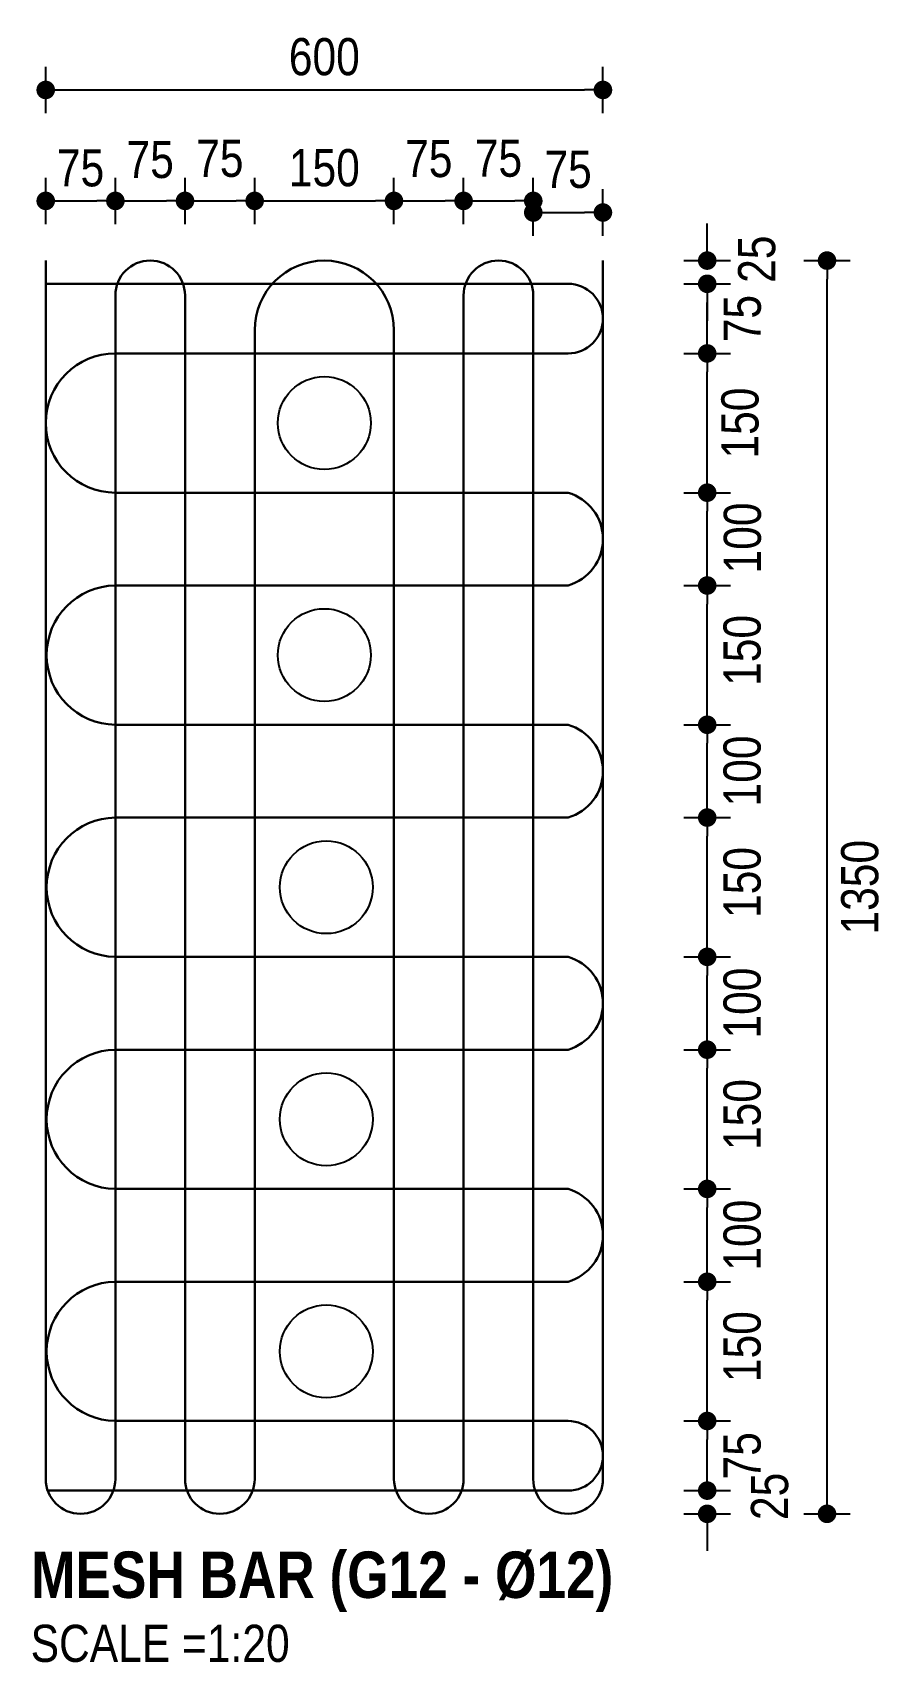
# Model space of a CAD drawing. Header units: millimetres. Extents: x -899 to 143471, y -7850 to 22336.
# Drawn here: x 130530 to 131447, y 1312 to 3067 of the extents above; entities that cross this region are included whole.
import ezdxf

# ---------------------------------------------------------------- set-up
doc = ezdxf.new("R2010")
doc.units = ezdxf.units.MM
doc.header["$PDMODE"] = 3
for name, color, linetype, lineweight in [('Dimension', 3, 'Continuous', 9), ('Dimension @ 20', 3, 'Continuous', 9), ('Re-bar', 1, 'Continuous', 30), ('Text_Normal @ 20', 7, 'Continuous', 25), ('Text_Title @ 20', 1, 'Continuous', 20)]:
    doc.layers.add(name, color=color, linetype=linetype, lineweight=lineweight)
doc.styles.add('SWIS_B_T', font='swisscb.ttf', dxfattribs={"height": 2.5})
doc.styles.add('SWIS_R_N', font='swissc.ttf', dxfattribs={"height": 2})
doc.dimstyles.new('Dot_Anno', dxfattribs={"dimtxt": 2, "dimasz": 1, "dimexe": 1.25, "dimexo": 0.75, "dimgap": 0.75, "dimtad": 2, "dimdec": 0, "dimzin": 0, "dimdsep": 46, "dimtxsty": 'SWIS_R_N', "dimblk": 'DOT', "dimcen": 0.5, "dimadec": 0, "dimazin": 0, "dimtfac": 1, "dimtdec": 0, "dimtofl": 0, "dimtmove": 0, "dimatfit": 3, "dimfxl": 1.25, "dimfxlon": 1, "dimtolj": 1, "dimtzin": 0, "dimarcsym": 0})

# ---------------------------------------------------------------- blocks, each defined once
blk = doc.blocks.new('_Dot')
at = {"color": 0, "linetype": 'ByBlock', "lineweight": -2}
blk.add_line((-0.5, 0), (-1, 0), dxfattribs=at)
at = {"color": 0, "linetype": 'ByBlock', "const_width": 0.5}
blk.add_lwpolyline([(-0.25, 0, 1), (0.25, 0, 1)], format="xyb", close=True, dxfattribs=at)
blk = doc.blocks.new('*D65')
at = {"layer": 'Defpoints', "color": 0, "transparency": 16777216}
for p in [(130618.9, 2886.2), (130543.9, 2821.9), (130618.9, 2784.4)]:
    blk.add_point(p, dxfattribs=at)
at = {"layer": 'Dimension', "color": 0, "lineweight": -2, "transparency": 16777216}
for p, q in [((130543.9, 2861.2), (130543.9, 2911.2)), ((130618.9, 2861.2), (130618.9, 2911.2)), ((130563.9, 2886.2), (130598.9, 2886.2))]:
    blk.add_line(p, q, dxfattribs=at)
at = {"layer": 'Dimension', "color": 0, "lineweight": -2, "transparency": 16777216, "xscale": 20, "yscale": 20, "zscale": 20, "rotation": 180}
blk.add_blockref('_Dot', (130543.9, 2886.2), dxfattribs=at)
at = {"layer": 'Dimension', "color": 0, "lineweight": -2, "transparency": 16777216, "xscale": 20, "yscale": 20, "zscale": 20}
blk.add_blockref('_Dot', (130618.9, 2886.2), dxfattribs=at)
at = {"layer": 'Dimension', "color": 0, "transparency": 16777216, "insert": (130581.4, 2921.6), "char_height": 40, "attachment_point": 5, "style": 'SWIS_R_N'}
blk.add_mtext('\\A1;75', dxfattribs=at)
blk = doc.blocks.new('*D58')
at = {"layer": 'Defpoints', "color": 0, "transparency": 16777216}
for p in [(130693.9, 2886.2), (130618.9, 2784.4), (130693.9, 2784.4)]:
    blk.add_point(p, dxfattribs=at)
at = {"layer": 'Dimension', "color": 0, "lineweight": -2, "transparency": 16777216}
for p, q in [((130618.9, 2861.2), (130618.9, 2911.2)), ((130693.9, 2861.2), (130693.9, 2911.2)), ((130638.9, 2886.2), (130673.9, 2886.2))]:
    blk.add_line(p, q, dxfattribs=at)
at = {"layer": 'Dimension', "color": 0, "lineweight": -2, "transparency": 16777216, "xscale": 20, "yscale": 20, "zscale": 20, "rotation": 180}
blk.add_blockref('_Dot', (130618.9, 2886.2), dxfattribs=at)
at = {"layer": 'Dimension', "color": 0, "lineweight": -2, "transparency": 16777216, "xscale": 20, "yscale": 20, "zscale": 20}
blk.add_blockref('_Dot', (130693.9, 2886.2), dxfattribs=at)
at = {"layer": 'Dimension', "color": 0, "transparency": 16777216, "insert": (130656.4, 2930.6), "char_height": 40, "attachment_point": 5, "style": 'SWIS_R_N'}
blk.add_mtext('\\A1;75', dxfattribs=at)
blk = doc.blocks.new('*D62')
at = {"layer": 'Defpoints', "color": 0, "transparency": 16777216}
for p in [(130768.9, 2886.2), (130693.9, 2784.4), (130768.9, 2746.9)]:
    blk.add_point(p, dxfattribs=at)
at = {"layer": 'Dimension', "color": 0, "lineweight": -2, "transparency": 16777216}
for p, q in [((130693.9, 2861.2), (130693.9, 2911.2)), ((130768.9, 2861.2), (130768.9, 2911.2)), ((130713.9, 2886.2), (130748.9, 2886.2))]:
    blk.add_line(p, q, dxfattribs=at)
at = {"layer": 'Dimension', "color": 0, "lineweight": -2, "transparency": 16777216, "xscale": 20, "yscale": 20, "zscale": 20, "rotation": 180}
blk.add_blockref('_Dot', (130693.9, 2886.2), dxfattribs=at)
at = {"layer": 'Dimension', "color": 0, "lineweight": -2, "transparency": 16777216, "xscale": 20, "yscale": 20, "zscale": 20}
blk.add_blockref('_Dot', (130768.9, 2886.2), dxfattribs=at)
at = {"layer": 'Dimension', "color": 0, "transparency": 16777216, "insert": (130731.4, 2931.8), "char_height": 40, "attachment_point": 5, "style": 'SWIS_R_N'}
blk.add_mtext('\\A1;75', dxfattribs=at)
blk = doc.blocks.new('*D59')
at = {"layer": 'Defpoints', "color": 0, "transparency": 16777216}
for p in [(130918.9, 2886.2), (130768.9, 2746.9), (130918.9, 2746.9)]:
    blk.add_point(p, dxfattribs=at)
at = {"layer": 'Dimension', "color": 0, "lineweight": -2, "transparency": 16777216}
for p, q in [((130768.9, 2861.2), (130768.9, 2911.2)), ((130918.9, 2861.2), (130918.9, 2911.2)), ((130788.9, 2886.2), (130898.9, 2886.2))]:
    blk.add_line(p, q, dxfattribs=at)
at = {"layer": 'Dimension', "color": 0, "lineweight": -2, "transparency": 16777216, "xscale": 20, "yscale": 20, "zscale": 20, "rotation": 180}
blk.add_blockref('_Dot', (130768.9, 2886.2), dxfattribs=at)
at = {"layer": 'Dimension', "color": 0, "lineweight": -2, "transparency": 16777216, "xscale": 20, "yscale": 20, "zscale": 20}
blk.add_blockref('_Dot', (130918.9, 2886.2), dxfattribs=at)
at = {"layer": 'Dimension', "color": 0, "transparency": 16777216, "insert": (130843.9, 2921.7), "char_height": 40, "attachment_point": 5, "style": 'SWIS_R_N'}
blk.add_mtext('\\A1;150', dxfattribs=at)
blk = doc.blocks.new('*D63')
at = {"layer": 'Defpoints', "color": 0, "transparency": 16777216}
for p in [(130993.9, 2886.2), (130993.9, 2784.4), (130918.9, 2746.9)]:
    blk.add_point(p, dxfattribs=at)
at = {"layer": 'Dimension', "color": 0, "lineweight": -2, "transparency": 16777216}
for p, q in [((130918.9, 2861.2), (130918.9, 2911.2)), ((130993.9, 2861.2), (130993.9, 2911.2)), ((130938.9, 2886.2), (130973.9, 2886.2))]:
    blk.add_line(p, q, dxfattribs=at)
at = {"layer": 'Dimension', "color": 0, "lineweight": -2, "transparency": 16777216, "xscale": 20, "yscale": 20, "zscale": 20, "rotation": 180}
blk.add_blockref('_Dot', (130918.9, 2886.2), dxfattribs=at)
at = {"layer": 'Dimension', "color": 0, "lineweight": -2, "transparency": 16777216, "xscale": 20, "yscale": 20, "zscale": 20}
blk.add_blockref('_Dot', (130993.9, 2886.2), dxfattribs=at)
at = {"layer": 'Dimension', "color": 0, "transparency": 16777216, "insert": (130956.4, 2931.6), "char_height": 40, "attachment_point": 5, "style": 'SWIS_R_N'}
blk.add_mtext('\\A1;75', dxfattribs=at)
blk = doc.blocks.new('*D60')
at = {"layer": 'Defpoints', "color": 0, "transparency": 16777216}
for p in [(131068.9, 2886.2), (130993.9, 2784.4), (131068.9, 2784.4)]:
    blk.add_point(p, dxfattribs=at)
at = {"layer": 'Dimension', "color": 0, "lineweight": -2, "transparency": 16777216}
for p, q in [((130993.9, 2861.2), (130993.9, 2911.2)), ((131068.9, 2861.2), (131068.9, 2911.2)), ((131013.9, 2886.2), (131048.9, 2886.2))]:
    blk.add_line(p, q, dxfattribs=at)
at = {"layer": 'Dimension', "color": 0, "lineweight": -2, "transparency": 16777216, "xscale": 20, "yscale": 20, "zscale": 20, "rotation": 180}
blk.add_blockref('_Dot', (130993.9, 2886.2), dxfattribs=at)
at = {"layer": 'Dimension', "color": 0, "lineweight": -2, "transparency": 16777216, "xscale": 20, "yscale": 20, "zscale": 20}
blk.add_blockref('_Dot', (131068.9, 2886.2), dxfattribs=at)
at = {"layer": 'Dimension', "color": 0, "transparency": 16777216, "insert": (131031.4, 2932), "char_height": 40, "attachment_point": 5, "style": 'SWIS_R_N'}
blk.add_mtext('\\A1;75', dxfattribs=at)
blk = doc.blocks.new('*D64')
at = {"layer": 'Defpoints', "color": 0, "transparency": 16777216}
for p in [(131143.9, 2873.7), (131143.9, 2809.4), (131068.9, 2784.4)]:
    blk.add_point(p, dxfattribs=at)
at = {"layer": 'Dimension', "color": 0, "lineweight": -2, "transparency": 16777216}
for p, q in [((131068.9, 2848.7), (131068.9, 2898.7)), ((131143.9, 2848.7), (131143.9, 2898.7)), ((131088.9, 2873.7), (131123.9, 2873.7))]:
    blk.add_line(p, q, dxfattribs=at)
at = {"layer": 'Dimension', "color": 0, "lineweight": -2, "transparency": 16777216, "xscale": 20, "yscale": 20, "zscale": 20, "rotation": 180}
blk.add_blockref('_Dot', (131068.9, 2873.7), dxfattribs=at)
at = {"layer": 'Dimension', "color": 0, "lineweight": -2, "transparency": 16777216, "xscale": 20, "yscale": 20, "zscale": 20}
blk.add_blockref('_Dot', (131143.9, 2873.7), dxfattribs=at)
at = {"layer": 'Dimension', "color": 0, "transparency": 16777216, "insert": (131106.4, 2919.9), "char_height": 40, "attachment_point": 5, "style": 'SWIS_R_N'}
blk.add_mtext('\\A1;75', dxfattribs=at)
blk = doc.blocks.new('*D61')
at = {"layer": 'Defpoints', "color": 0, "transparency": 16777216}
for p in [(131143.9, 3005.7), (131143.9, 2804.9), (130543.9, 2780.7)]:
    blk.add_point(p, dxfattribs=at)
at = {"layer": 'Dimension', "color": 0, "lineweight": -2, "transparency": 16777216}
for p, q in [((130543.9, 2980.7), (130543.9, 3030.7)), ((131143.9, 2980.7), (131143.9, 3030.7)), ((130563.9, 3005.7), (131123.9, 3005.7))]:
    blk.add_line(p, q, dxfattribs=at)
at = {"layer": 'Dimension', "color": 0, "lineweight": -2, "transparency": 16777216, "xscale": 20, "yscale": 20, "zscale": 20, "rotation": 180}
blk.add_blockref('_Dot', (130543.9, 3005.7), dxfattribs=at)
at = {"layer": 'Dimension', "color": 0, "lineweight": -2, "transparency": 16777216, "xscale": 20, "yscale": 20, "zscale": 20}
blk.add_blockref('_Dot', (131143.9, 3005.7), dxfattribs=at)
at = {"layer": 'Dimension', "color": 0, "transparency": 16777216, "insert": (130843.9, 3041.3), "char_height": 40, "attachment_point": 5, "style": 'SWIS_R_N'}
blk.add_mtext('\\A1;600', dxfattribs=at)
blk = doc.blocks.new('*D32')
at = {"layer": 'Defpoints', "color": 0, "transparency": 16777216}
for p in [(131106.4, 1496.9), (131256.2, 1496.9), (131106.4, 1471.9)]:
    blk.add_point(p, dxfattribs=at)
at = {"layer": 'Dimension', "color": 0, "lineweight": -2, "transparency": 16777216}
for p, q in [((131256.2, 1516.9), (131256.2, 1536.9)), ((131231.2, 1496.9), (131281.2, 1496.9)), ((131231.2, 1471.9), (131281.2, 1471.9)), ((131256.2, 1451.9), (131256.2, 1431.9))]:
    blk.add_line(p, q, dxfattribs=at)
at = {"layer": 'Dimension', "color": 0, "lineweight": -2, "transparency": 16777216, "xscale": 20, "yscale": 20, "zscale": 20}
for p, rotation in [((131256.2, 1496.9), 270), ((131256.2, 1471.9), 90)]:
    blk.add_blockref('_Dot', p, dxfattribs=dict(at, rotation=rotation))
at = {"layer": 'Dimension', "color": 0, "transparency": 16777216, "insert": (131323.6, 1490.7), "char_height": 40, "attachment_point": 5, "rotation": 90, "style": 'SWIS_R_N'}
blk.add_mtext('\\A1;25', dxfattribs=at)
blk = doc.blocks.new('*D56')
at = {"layer": 'Defpoints', "color": 0, "transparency": 16777216}
for p in [(131143.9, 2821.9), (131256.2, 2821.9), (131143.9, 2796.9)]:
    blk.add_point(p, dxfattribs=at)
at = {"layer": 'Dimension', "color": 0, "lineweight": -2, "transparency": 16777216}
for p, q in [((131256.2, 2841.9), (131256.2, 2861.9)), ((131231.2, 2821.9), (131281.2, 2821.9)), ((131231.2, 2796.9), (131281.2, 2796.9)), ((131256.2, 2776.9), (131256.2, 2756.9))]:
    blk.add_line(p, q, dxfattribs=at)
at = {"layer": 'Dimension', "color": 0, "lineweight": -2, "transparency": 16777216, "xscale": 20, "yscale": 20, "zscale": 20}
for p, rotation in [((131256.2, 2821.9), 270), ((131256.2, 2796.9), 90)]:
    blk.add_blockref('_Dot', p, dxfattribs=dict(at, rotation=rotation))
at = {"layer": 'Dimension', "color": 0, "transparency": 16777216, "insert": (131309.7, 2823.4), "char_height": 40, "attachment_point": 5, "rotation": 90, "style": 'SWIS_R_N'}
blk.add_mtext('\\A1;25', dxfattribs=at)
blk = doc.blocks.new('*D57')
at = {"layer": 'Defpoints', "color": 0, "transparency": 16777216}
for p in [(131143.9, 2821.9), (131385.2, 2821.9), (131106.4, 1471.9)]:
    blk.add_point(p, dxfattribs=at)
at = {"layer": 'Dimension', "color": 0, "lineweight": -2, "transparency": 16777216}
for p, q in [((131360.2, 2821.9), (131410.2, 2821.9)), ((131385.2, 1491.9), (131385.2, 2801.9)), ((131360.2, 1471.9), (131410.2, 1471.9))]:
    blk.add_line(p, q, dxfattribs=at)
at = {"layer": 'Dimension', "color": 0, "lineweight": -2, "transparency": 16777216, "xscale": 20, "yscale": 20, "zscale": 20}
for p, rotation in [((131385.2, 2821.9), 90), ((131385.2, 1471.9), 270)]:
    blk.add_blockref('_Dot', p, dxfattribs=dict(at, rotation=rotation))
at = {"layer": 'Dimension', "color": 0, "transparency": 16777216, "insert": (131420.7, 2146.9), "char_height": 40, "attachment_point": 5, "rotation": 90, "style": 'SWIS_R_N'}
blk.add_mtext('\\A1;1350', dxfattribs=at)
blk = doc.blocks.new('*D36')
at = {"layer": 'Defpoints', "color": 0, "transparency": 16777216}
for p in [(131068.9, 1571.9), (131256.2, 1571.9), (131106.4, 1496.9)]:
    blk.add_point(p, dxfattribs=at)
at = {"layer": 'Dimension', "color": 0, "lineweight": -2, "transparency": 16777216}
for p, q in [((131231.2, 1571.9), (131281.2, 1571.9)), ((131256.2, 1516.9), (131256.2, 1551.9)), ((131231.2, 1496.9), (131281.2, 1496.9))]:
    blk.add_line(p, q, dxfattribs=at)
at = {"layer": 'Dimension', "color": 0, "lineweight": -2, "transparency": 16777216, "xscale": 20, "yscale": 20, "zscale": 20}
for p, rotation in [((131256.2, 1571.9), 90), ((131256.2, 1496.9), 270)]:
    blk.add_blockref('_Dot', p, dxfattribs=dict(at, rotation=rotation))
at = {"layer": 'Dimension', "color": 0, "transparency": 16777216, "insert": (131294, 1534.4), "char_height": 40, "attachment_point": 5, "rotation": 90, "style": 'SWIS_R_N'}
blk.add_mtext('\\A1;75', dxfattribs=at)
blk = doc.blocks.new('*D66')
at = {"layer": 'Defpoints', "color": 0, "transparency": 16777216}
for p in [(131068.9, 2571.9), (131256.2, 2571.9), (131068.9, 2471.9)]:
    blk.add_point(p, dxfattribs=at)
at = {"layer": 'Dimension', "color": 0, "lineweight": -2, "transparency": 16777216}
for p, q in [((131231.2, 2571.9), (131281.2, 2571.9)), ((131256.2, 2491.9), (131256.2, 2551.9)), ((131231.2, 2471.9), (131281.2, 2471.9))]:
    blk.add_line(p, q, dxfattribs=at)
at = {"layer": 'Dimension', "color": 0, "lineweight": -2, "transparency": 16777216, "xscale": 20, "yscale": 20, "zscale": 20}
for p, rotation in [((131256.2, 2571.9), 90), ((131256.2, 2471.9), 270)]:
    blk.add_blockref('_Dot', p, dxfattribs=dict(at, rotation=rotation))
at = {"layer": 'Dimension', "color": 0, "transparency": 16777216, "insert": (131294.3, 2523.1), "char_height": 40, "attachment_point": 5, "rotation": 90, "style": 'SWIS_R_N'}
blk.add_mtext('\\A1;100', dxfattribs=at)
blk = doc.blocks.new('*D54')
at = {"layer": 'Defpoints', "color": 0, "transparency": 16777216}
for p in [(131068.9, 2721.9), (131256.2, 2721.9), (131068.9, 2571.9)]:
    blk.add_point(p, dxfattribs=at)
at = {"layer": 'Dimension', "color": 0, "lineweight": -2, "transparency": 16777216}
for p, q in [((131231.2, 2721.9), (131281.2, 2721.9)), ((131256.2, 2591.9), (131256.2, 2701.9)), ((131231.2, 2571.9), (131281.2, 2571.9))]:
    blk.add_line(p, q, dxfattribs=at)
at = {"layer": 'Dimension', "color": 0, "lineweight": -2, "transparency": 16777216, "xscale": 20, "yscale": 20, "zscale": 20}
for p, rotation in [((131256.2, 2721.9), 90), ((131256.2, 2571.9), 270)]:
    blk.add_blockref('_Dot', p, dxfattribs=dict(at, rotation=rotation))
at = {"layer": 'Dimension', "color": 0, "transparency": 16777216, "insert": (131291.7, 2646.9), "char_height": 40, "attachment_point": 5, "rotation": 90, "style": 'SWIS_R_N'}
blk.add_mtext('\\A1;150', dxfattribs=at)
blk = doc.blocks.new('*D55')
at = {"layer": 'Defpoints', "color": 0, "transparency": 16777216}
for p in [(131143.9, 2796.9), (131256.2, 2796.9), (131068.9, 2721.9)]:
    blk.add_point(p, dxfattribs=at)
at = {"layer": 'Dimension', "color": 0, "lineweight": -2, "transparency": 16777216}
for p, q in [((131231.2, 2796.9), (131281.2, 2796.9)), ((131256.2, 2741.9), (131256.2, 2776.9)), ((131231.2, 2721.9), (131281.2, 2721.9))]:
    blk.add_line(p, q, dxfattribs=at)
at = {"layer": 'Dimension', "color": 0, "lineweight": -2, "transparency": 16777216, "xscale": 20, "yscale": 20, "zscale": 20}
for p, rotation in [((131256.2, 2796.9), 90), ((131256.2, 2721.9), 270)]:
    blk.add_blockref('_Dot', p, dxfattribs=dict(at, rotation=rotation))
at = {"layer": 'Dimension', "color": 0, "transparency": 16777216, "insert": (131294.2, 2759.4), "char_height": 40, "attachment_point": 5, "rotation": 90, "style": 'SWIS_R_N'}
blk.add_mtext('\\A1;75', dxfattribs=at)
blk = doc.blocks.new('*D67')
at = {"layer": 'Defpoints', "color": 0, "transparency": 16777216}
for p in [(131068.9, 1721.9), (131256.2, 1721.9), (131106.4, 1571.9)]:
    blk.add_point(p, dxfattribs=at)
at = {"layer": 'Dimension', "color": 0, "lineweight": -2, "transparency": 16777216}
for p, q in [((131231.2, 1721.9), (131281.2, 1721.9)), ((131256.2, 1591.9), (131256.2, 1701.9)), ((131231.2, 1571.9), (131281.2, 1571.9))]:
    blk.add_line(p, q, dxfattribs=at)
at = {"layer": 'Dimension', "color": 0, "lineweight": -2, "transparency": 16777216, "xscale": 20, "yscale": 20, "zscale": 20}
for p, rotation in [((131256.2, 1721.9), 90), ((131256.2, 1571.9), 270)]:
    blk.add_blockref('_Dot', p, dxfattribs=dict(at, rotation=rotation))
at = {"layer": 'Dimension', "color": 0, "transparency": 16777216, "insert": (131294, 1652), "char_height": 40, "attachment_point": 5, "rotation": 90, "style": 'SWIS_R_N'}
blk.add_mtext('\\A1;150', dxfattribs=at)
blk = doc.blocks.new('*D68')
at = {"layer": 'Defpoints', "color": 0, "transparency": 16777216}
for p in [(131068.9, 1821.9), (131256.2, 1821.9), (131106.4, 1721.9)]:
    blk.add_point(p, dxfattribs=at)
at = {"layer": 'Dimension', "color": 0, "lineweight": -2, "transparency": 16777216}
for p, q in [((131231.2, 1821.9), (131281.2, 1821.9)), ((131256.2, 1741.9), (131256.2, 1801.9)), ((131231.2, 1721.9), (131281.2, 1721.9))]:
    blk.add_line(p, q, dxfattribs=at)
at = {"layer": 'Dimension', "color": 0, "lineweight": -2, "transparency": 16777216, "xscale": 20, "yscale": 20, "zscale": 20}
for p, rotation in [((131256.2, 1821.9), 90), ((131256.2, 1721.9), 270)]:
    blk.add_blockref('_Dot', p, dxfattribs=dict(at, rotation=rotation))
at = {"layer": 'Dimension', "color": 0, "transparency": 16777216, "insert": (131294, 1772.1), "char_height": 40, "attachment_point": 5, "rotation": 90, "style": 'SWIS_R_N'}
blk.add_mtext('\\A1;100', dxfattribs=at)
blk = doc.blocks.new('*D69')
at = {"layer": 'Defpoints', "color": 0, "transparency": 16777216}
for p in [(131068.9, 1971.9), (131256.2, 1971.9), (131106.4, 1821.9)]:
    blk.add_point(p, dxfattribs=at)
at = {"layer": 'Dimension', "color": 0, "lineweight": -2, "transparency": 16777216}
for p, q in [((131231.2, 1971.9), (131281.2, 1971.9)), ((131256.2, 1841.9), (131256.2, 1951.9)), ((131231.2, 1821.9), (131281.2, 1821.9))]:
    blk.add_line(p, q, dxfattribs=at)
at = {"layer": 'Dimension', "color": 0, "lineweight": -2, "transparency": 16777216, "xscale": 20, "yscale": 20, "zscale": 20}
for p, rotation in [((131256.2, 1971.9), 90), ((131256.2, 1821.9), 270)]:
    blk.add_blockref('_Dot', p, dxfattribs=dict(at, rotation=rotation))
at = {"layer": 'Dimension', "color": 0, "transparency": 16777216, "insert": (131294, 1902), "char_height": 40, "attachment_point": 5, "rotation": 90, "style": 'SWIS_R_N'}
blk.add_mtext('\\A1;150', dxfattribs=at)
blk = doc.blocks.new('*D70')
at = {"layer": 'Defpoints', "color": 0, "transparency": 16777216}
for p in [(131068.9, 2071.9), (131256.2, 2071.9), (131106.4, 1971.9)]:
    blk.add_point(p, dxfattribs=at)
at = {"layer": 'Dimension', "color": 0, "lineweight": -2, "transparency": 16777216}
for p, q in [((131231.2, 2071.9), (131281.2, 2071.9)), ((131256.2, 1991.9), (131256.2, 2051.9)), ((131231.2, 1971.9), (131281.2, 1971.9))]:
    blk.add_line(p, q, dxfattribs=at)
at = {"layer": 'Dimension', "color": 0, "lineweight": -2, "transparency": 16777216, "xscale": 20, "yscale": 20, "zscale": 20}
for p, rotation in [((131256.2, 2071.9), 90), ((131256.2, 1971.9), 270)]:
    blk.add_blockref('_Dot', p, dxfattribs=dict(at, rotation=rotation))
at = {"layer": 'Dimension', "color": 0, "transparency": 16777216, "insert": (131294, 2022.1), "char_height": 40, "attachment_point": 5, "rotation": 90, "style": 'SWIS_R_N'}
blk.add_mtext('\\A1;100', dxfattribs=at)
blk = doc.blocks.new('*D71')
at = {"layer": 'Defpoints', "color": 0, "transparency": 16777216}
for p in [(131068.9, 2221.9), (131256.2, 2221.9), (131106.4, 2071.9)]:
    blk.add_point(p, dxfattribs=at)
at = {"layer": 'Dimension', "color": 0, "lineweight": -2, "transparency": 16777216}
for p, q in [((131231.2, 2221.9), (131281.2, 2221.9)), ((131256.2, 2091.9), (131256.2, 2201.9)), ((131231.2, 2071.9), (131281.2, 2071.9))]:
    blk.add_line(p, q, dxfattribs=at)
at = {"layer": 'Dimension', "color": 0, "lineweight": -2, "transparency": 16777216, "xscale": 20, "yscale": 20, "zscale": 20}
for p, rotation in [((131256.2, 2221.9), 90), ((131256.2, 2071.9), 270)]:
    blk.add_blockref('_Dot', p, dxfattribs=dict(at, rotation=rotation))
at = {"layer": 'Dimension', "color": 0, "transparency": 16777216, "insert": (131294, 2152), "char_height": 40, "attachment_point": 5, "rotation": 90, "style": 'SWIS_R_N'}
blk.add_mtext('\\A1;150', dxfattribs=at)
blk = doc.blocks.new('*D72')
at = {"layer": 'Defpoints', "color": 0, "transparency": 16777216}
for p in [(131068.9, 2321.9), (131256.2, 2321.9), (131106.4, 2221.9)]:
    blk.add_point(p, dxfattribs=at)
at = {"layer": 'Dimension', "color": 0, "lineweight": -2, "transparency": 16777216}
for p, q in [((131231.2, 2321.9), (131281.2, 2321.9)), ((131256.2, 2241.9), (131256.2, 2301.9)), ((131231.2, 2221.9), (131281.2, 2221.9))]:
    blk.add_line(p, q, dxfattribs=at)
at = {"layer": 'Dimension', "color": 0, "lineweight": -2, "transparency": 16777216, "xscale": 20, "yscale": 20, "zscale": 20}
for p, rotation in [((131256.2, 2321.9), 90), ((131256.2, 2221.9), 270)]:
    blk.add_blockref('_Dot', p, dxfattribs=dict(at, rotation=rotation))
at = {"layer": 'Dimension', "color": 0, "transparency": 16777216, "insert": (131294, 2272.1), "char_height": 40, "attachment_point": 5, "rotation": 90, "style": 'SWIS_R_N'}
blk.add_mtext('\\A1;100', dxfattribs=at)
blk = doc.blocks.new('*D73')
at = {"layer": 'Defpoints', "color": 0, "transparency": 16777216}
for p in [(131068.9, 2471.9), (131256.2, 2471.9), (131106.4, 2321.9)]:
    blk.add_point(p, dxfattribs=at)
at = {"layer": 'Dimension', "color": 0, "lineweight": -2, "transparency": 16777216}
for p, q in [((131231.2, 2471.9), (131281.2, 2471.9)), ((131256.2, 2341.9), (131256.2, 2451.9)), ((131231.2, 2321.9), (131281.2, 2321.9))]:
    blk.add_line(p, q, dxfattribs=at)
at = {"layer": 'Dimension', "color": 0, "lineweight": -2, "transparency": 16777216, "xscale": 20, "yscale": 20, "zscale": 20}
for p, rotation in [((131256.2, 2471.9), 90), ((131256.2, 2321.9), 270)]:
    blk.add_blockref('_Dot', p, dxfattribs=dict(at, rotation=rotation))
at = {"layer": 'Dimension', "color": 0, "transparency": 16777216, "insert": (131294, 2402), "char_height": 40, "attachment_point": 5, "rotation": 90, "style": 'SWIS_R_N'}
blk.add_mtext('\\A1;150', dxfattribs=at)

msp = doc.modelspace()

# ---------------------------------------------------------------- linework, layer by layer
at = {"color": 7}
for centre in [(130843.9, 2646.9), (130843.9, 2396.9), (130846, 2146.9), (130846, 1896.9), (130846, 1646.9)]:
    msp.add_circle(centre, 50, dxfattribs=at)
at = {"layer": 'Re-bar'}
for points in [[(130543.9, 2821.9), (130543.9, 1509.4, 1), (130618.9, 1509.4), (130618.9, 2784.4, -1), (130693.9, 2784.4), (130693.9, 1509.4, 1), (130768.9, 1509.4), (130768.9, 2746.9, -1), (130918.9, 2746.9), (130918.9, 1509.4, 1), (130993.9, 1509.4), (130993.9, 2784.4, -1), (131068.9, 2784.4), (131068.9, 1509.4, 1), (131143.9, 1509.4), (131143.9, 2821.9)], [(130546.1, 1496.9), (131106.4, 1496.9, 1), (131106.4, 1571.9), (130618.9, 1571.9, -0.987126), (130618.9, 1721.9), (131106.4, 1721.9, 0.75), (131106.4, 1821.9), (130618.9, 1821.9, -0.987126), (130618.9, 1971.9), (131106.4, 1971.9, 0.75), (131106.4, 2071.9), (130618.9, 2071.9, -0.987126), (130618.9, 2221.9), (131106.4, 2221.9, 0.75), (131106.4, 2321.9), (130618.9, 2321.9, -0.987126), (130618.9, 2471.9), (131106.4, 2471.9, 0.75), (131106.4, 2571.9), (130618.9, 2571.9, -1), (130618.9, 2721.9), (131106.4, 2721.9, 1), (131106.4, 2796.9), (130543.9, 2796.9)]]:
    msp.add_lwpolyline(points, format="xyb", dxfattribs=at)

# ---------------------------------------------------------------- texts
at = {"layer": 'Text_Normal @ 20', "insert": (130527.7, 1352.4), "char_height": 40, "attachment_point": 1, "style": 'SWIS_R_N'}
msp.add_mtext_dynamic_manual_height_columns('SCALE =1:20', width=384.985, gutter_width=200, heights=[0], dxfattribs=at)
at = {"layer": 'Text_Title @ 20', "insert": (130528.2, 1431.3), "char_height": 50, "attachment_point": 1, "style": 'SWIS_B_T'}
msp.add_mtext_dynamic_manual_height_columns('MESH BAR (G12 - %%C12)', width=665.612, gutter_width=275, heights=[0], dxfattribs=at)

# ---------------------------------------------------------------- dimensions: what is measured, and where the dimension line sits
at = {"layer": 'Dimension @ 20'}
for base, p1, p2, override, picture, middle in [((131143.9, 3005.7), (130543.9, 2780.7), (131143.9, 2804.9), {"dimscale": 20, "dimtix": 0, "dimtofl": 0, "dimtmove": 2, "dimatfit": 3}, '*D61', (130843.9, 3041.3)), ((130918.9, 2886.2), (130768.9, 2746.9), (130918.9, 2746.9), {"dimscale": 20, "dimtix": 0, "dimtofl": 0, "dimtmove": 1, "dimatfit": 3}, '*D59', (130843.9, 2921.7))]:
    dim = msp.add_linear_dim(base=base, p1=p1, p2=p2, dimstyle='Dot_Anno', override=override, dxfattribs=at)
    dim.commit()
    dim.dimension.update_dxf_attribs({"geometry": picture, "text_midpoint": middle})
for base, p1, p2, override, picture, middle in [((130693.9, 2886.2), (130618.9, 2784.4), (130693.9, 2784.4), {"dimscale": 20, "dimtix": 0, "dimtofl": 0, "dimtmove": 2, "dimatfit": 3}, '*D58', (130656.4, 2930.6)), ((130768.9, 2886.2), (130693.9, 2784.4), (130768.9, 2746.9), {"dimscale": 20, "dimtix": 0, "dimtofl": 0, "dimtmove": 2, "dimatfit": 3}, '*D62', (130731.4, 2931.8)), ((130993.9, 2886.2), (130918.9, 2746.9), (130993.9, 2784.4), {"dimscale": 20, "dimtix": 0, "dimtofl": 0, "dimtmove": 2, "dimatfit": 3}, '*D63', (130956.4, 2931.6)), ((131068.9, 2886.2), (130993.9, 2784.4), (131068.9, 2784.4), {"dimscale": 20, "dimtix": 0, "dimtofl": 0, "dimtmove": 2, "dimatfit": 3}, '*D60', (131031.4, 2932)), ((130618.9, 2886.2), (130543.9, 2821.9), (130618.9, 2784.4), {"dimscale": 20, "dimtix": 0, "dimtofl": 0, "dimtmove": 0, "dimatfit": 3}, '*D65', (130581.4, 2886.2)), ((131143.9, 2873.7), (131068.9, 2784.4), (131143.9, 2809.4), {"dimscale": 20, "dimtix": 0, "dimtofl": 0, "dimtmove": 2, "dimatfit": 3}, '*D64', (131106.4, 2919.9))]:
    dim = msp.add_linear_dim(base=base, p1=p1, p2=p2, dimstyle='Dot_Anno', override=override, dxfattribs=at)
    dim.commit()
    dim.dimension.update_dxf_attribs({"geometry": picture, "text_midpoint": middle, "dimtype": 128})
for base, p1, p2, picture, middle in [((131256.2, 2821.9), (131143.9, 2796.9), (131143.9, 2821.9), '*D56', (131309.7, 2823.4)), ((131256.2, 2796.9), (131068.9, 2721.9), (131143.9, 2796.9), '*D55', (131294.2, 2759.4)), ((131256.2, 2571.9), (131068.9, 2471.9), (131068.9, 2571.9), '*D66', (131294.3, 2523.1)), ((131256.2, 2471.9), (131106.4, 2321.9), (131068.9, 2471.9), '*D73', (131294, 2402)), ((131256.2, 2321.9), (131106.4, 2221.9), (131068.9, 2321.9), '*D72', (131294, 2272.1)), ((131256.2, 2221.9), (131106.4, 2071.9), (131068.9, 2221.9), '*D71', (131294, 2152)), ((131256.2, 2071.9), (131106.4, 1971.9), (131068.9, 2071.9), '*D70', (131294, 2022.1)), ((131256.2, 1971.9), (131106.4, 1821.9), (131068.9, 1971.9), '*D69', (131294, 1902)), ((131256.2, 1821.9), (131106.4, 1721.9), (131068.9, 1821.9), '*D68', (131294, 1772.1)), ((131256.2, 1721.9), (131106.4, 1571.9), (131068.9, 1721.9), '*D67', (131294, 1652)), ((131256.2, 1571.9), (131106.4, 1496.9), (131068.9, 1571.9), '*D36', (131294, 1534.4)), ((131256.2, 1496.9), (131106.4, 1471.9), (131106.4, 1496.9), '*D32', (131323.6, 1490.7))]:
    dim = msp.add_linear_dim(base=base, p1=p1, p2=p2, angle=90, dimstyle='Dot_Anno', override={"dimscale": 20, "dimtix": 0, "dimtofl": 0, "dimtmove": 2, "dimatfit": 3}, dxfattribs=at)
    dim.commit()
    dim.dimension.update_dxf_attribs({"geometry": picture, "text_midpoint": middle, "dimtype": 128})
for base, p1, p2, override, picture, middle in [((131385.2, 2821.9), (131106.4, 1471.9), (131143.9, 2821.9), {"dimscale": 20, "dimtix": 0, "dimtofl": 0, "dimtmove": 0, "dimatfit": 3}, '*D57', (131420.7, 2146.9)), ((131256.2, 2721.9), (131068.9, 2571.9), (131068.9, 2721.9), {"dimscale": 20, "dimtix": 0, "dimtofl": 0, "dimtmove": 2, "dimatfit": 3}, '*D54', (131291.7, 2646.9))]:
    dim = msp.add_linear_dim(base=base, p1=p1, p2=p2, angle=90, dimstyle='Dot_Anno', override=override, dxfattribs=at)
    dim.commit()
    dim.dimension.update_dxf_attribs({"geometry": picture, "text_midpoint": middle})

doc.saveas('drawing.dxf')
